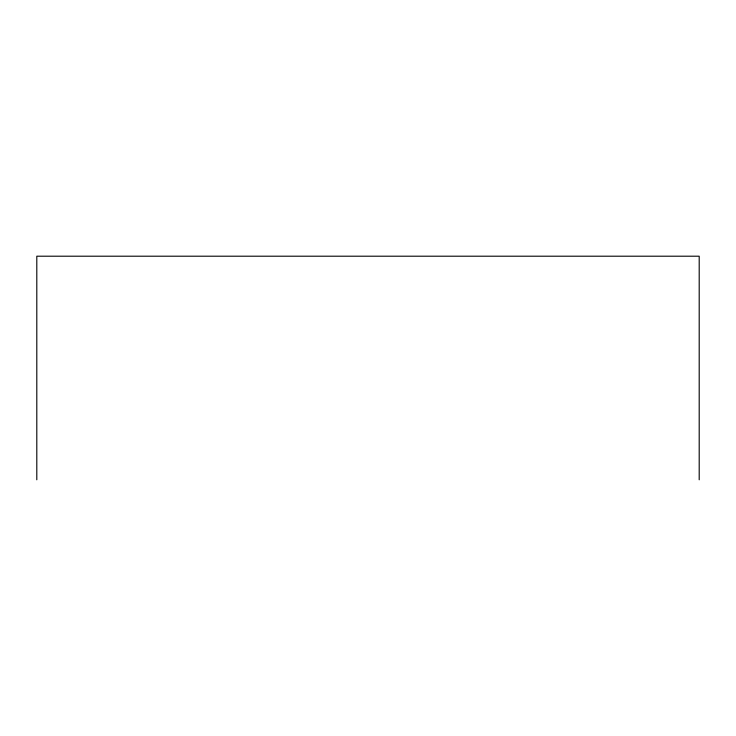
<?xml version="1.0" encoding="UTF-8"?>
<svg xmlns="http://www.w3.org/2000/svg" width="736" height="736" viewBox="0 0 736 736"><rect width="100%" height="100%" fill="white"/><g stroke="black" fill="none" stroke-linecap="round" stroke-linejoin="round"><path stroke-width="1.1" d="M699.2 479.798L699.2 256.202L36.8 256.202L36.8 479.798"/></g></svg>
